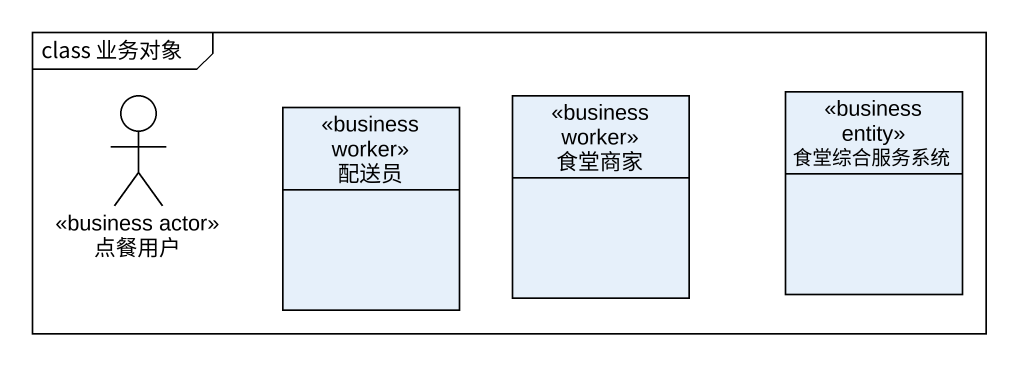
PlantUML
@startuml
mainframe class 业务对象
allowmixing
hide circle
hide empty members
actor 点餐用户 <<business actor>>
class 配送员 <<business worker>>
class 食堂商家 <<business worker>>
class 食堂综合服务系统 <<business entity>>
@enduml
